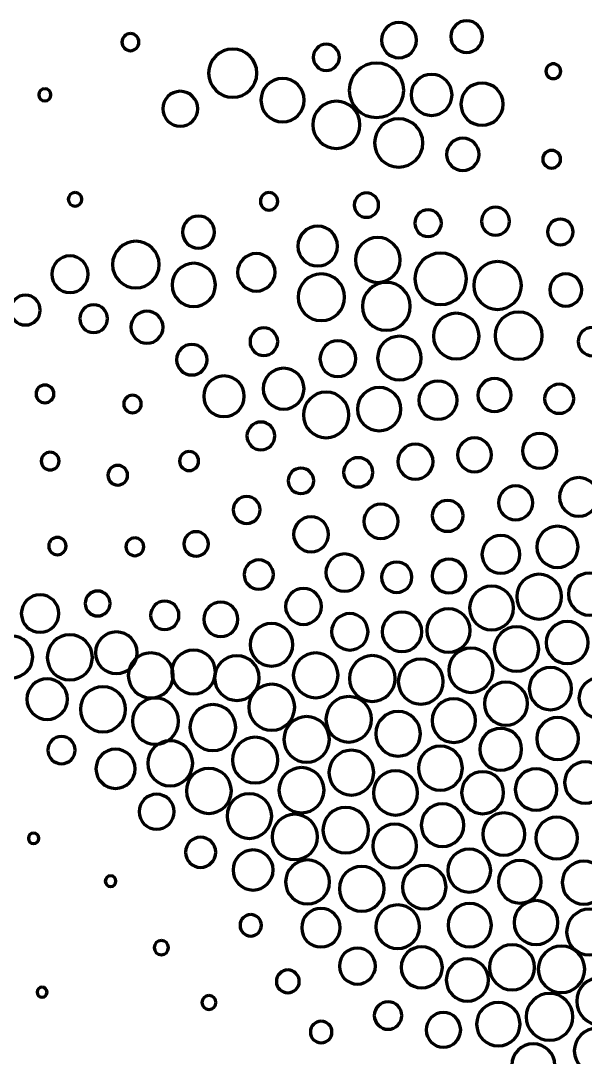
# Model space of a CAD drawing. Header units: inches. Extents: x 41 to 2959, y -2668 to -383.
# Drawn here: x 1374 to 1798, y -2252 to -1475 of the extents above; entities that cross this region are included whole.
import ezdxf

# ---------------------------------------------------------------- set-up
doc = ezdxf.new("R2010")
doc.units = ezdxf.units.IN
doc.header["$MEASUREMENT"] = 0
doc.layers.add('Layer 1', color=7, linetype='Continuous')

# ---------------------------------------------------------------- blocks, each defined once
blk = doc.blocks.new('block 3')
at = {"layer": 'Layer 1', "color": 7, "lineweight": 70}
for points in [[(1657.89, -1476.05), (1665.17, -1476.05), (1671.06, -1481.95), (1671.06, -1489.22), (1671.06, -1496.5), (1665.17, -1502.4), (1657.89, -1502.4), (1650.61, -1502.4), (1644.71, -1496.5), (1644.71, -1489.22), (1644.71, -1481.95), (1650.61, -1476.05), (1657.89, -1476.05)], [(1708.6, -1474.67), (1715.16, -1474.67), (1720.47, -1479.99), (1720.47, -1486.54), (1720.47, -1493.1), (1715.16, -1498.42), (1708.6, -1498.42), (1702.04, -1498.42), (1696.72, -1493.1), (1696.72, -1486.54), (1696.72, -1479.99), (1702.04, -1474.67), (1708.6, -1474.67)], [(1456.54, -1484.32), (1460.07, -1484.32), (1462.94, -1487.18), (1462.94, -1490.72), (1462.94, -1494.25), (1460.07, -1497.12), (1456.54, -1497.12), (1453, -1497.12), (1450.13, -1494.25), (1450.13, -1490.72), (1450.13, -1487.18), (1453, -1484.32), (1456.54, -1484.32)], [(1533.28, -1495.88), (1543.27, -1495.88), (1551.38, -1503.99), (1551.38, -1513.99), (1551.38, -1523.98), (1543.27, -1532.09), (1533.28, -1532.09), (1523.28, -1532.09), (1515.17, -1523.98), (1515.17, -1513.99), (1515.17, -1503.99), (1523.28, -1495.88), (1533.28, -1495.88)], [(1603.41, -1492.3), (1608.83, -1492.3), (1613.23, -1496.69), (1613.23, -1502.12), (1613.23, -1507.54), (1608.83, -1511.94), (1603.41, -1511.94), (1597.98, -1511.94), (1593.58, -1507.54), (1593.58, -1502.12), (1593.58, -1496.69), (1597.98, -1492.3), (1603.41, -1492.3)], [(1641.09, -1506.4), (1652.37, -1506.4), (1661.52, -1515.55), (1661.52, -1526.83), (1661.52, -1538.11), (1652.37, -1547.26), (1641.09, -1547.26), (1629.8, -1547.26), (1620.66, -1538.11), (1620.66, -1526.83), (1620.66, -1515.55), (1629.8, -1506.4), (1641.09, -1506.4)], [(1773.66, -1506.93), (1776.74, -1506.93), (1779.24, -1509.43), (1779.24, -1512.51), (1779.24, -1515.59), (1776.74, -1518.09), (1773.66, -1518.09), (1770.58, -1518.09), (1768.08, -1515.59), (1768.08, -1512.51), (1768.08, -1509.43), (1770.58, -1506.93), (1773.66, -1506.93)], [(1682.35, -1514.89), (1690.83, -1514.89), (1697.71, -1521.77), (1697.71, -1530.26), (1697.71, -1538.74), (1690.83, -1545.62), (1682.35, -1545.62), (1673.86, -1545.62), (1666.98, -1538.74), (1666.98, -1530.26), (1666.98, -1521.77), (1673.86, -1514.89), (1682.35, -1514.89)], [(1570.64, -1517.95), (1579.62, -1517.95), (1586.89, -1525.23), (1586.89, -1534.21), (1586.89, -1543.19), (1579.62, -1550.46), (1570.64, -1550.46), (1561.66, -1550.46), (1554.38, -1543.19), (1554.38, -1534.21), (1554.38, -1525.23), (1561.66, -1517.95), (1570.64, -1517.95)], [(1720.21, -1521.39), (1728.96, -1521.39), (1736.06, -1528.48), (1736.06, -1537.23), (1736.06, -1545.98), (1728.96, -1553.08), (1720.21, -1553.08), (1711.46, -1553.08), (1704.37, -1545.98), (1704.37, -1537.23), (1704.37, -1528.48), (1711.46, -1521.39), (1720.21, -1521.39)], [(1392.39, -1525.74), (1394.91, -1525.74), (1396.95, -1527.78), (1396.95, -1530.29), (1396.95, -1532.8), (1394.91, -1534.85), (1392.39, -1534.85), (1389.88, -1534.85), (1387.84, -1532.8), (1387.84, -1530.29), (1387.84, -1527.78), (1389.88, -1525.74), (1392.39, -1525.74)], [(1493.9, -1527.6), (1501.13, -1527.6), (1507, -1533.47), (1507, -1540.71), (1507, -1547.95), (1501.13, -1553.82), (1493.9, -1553.82), (1486.66, -1553.82), (1480.79, -1547.95), (1480.79, -1540.71), (1480.79, -1533.47), (1486.66, -1527.6), (1493.9, -1527.6)], [(1610.99, -1535.01), (1620.76, -1535.01), (1628.68, -1542.93), (1628.68, -1552.7), (1628.68, -1562.47), (1620.76, -1570.4), (1610.99, -1570.4), (1601.22, -1570.4), (1593.3, -1562.47), (1593.3, -1552.7), (1593.3, -1542.93), (1601.22, -1535.01), (1610.99, -1535.01)], [(1657.72, -1548.22), (1667.71, -1548.22), (1675.82, -1556.33), (1675.82, -1566.33), (1675.82, -1576.32), (1667.71, -1584.43), (1657.72, -1584.43), (1647.72, -1584.43), (1639.61, -1576.32), (1639.61, -1566.33), (1639.61, -1556.33), (1647.72, -1548.22), (1657.72, -1548.22)], [(1705.79, -1562.75), (1712.5, -1562.75), (1717.94, -1568.18), (1717.94, -1574.89), (1717.94, -1581.61), (1712.5, -1587.04), (1705.79, -1587.04), (1699.08, -1587.04), (1693.64, -1581.61), (1693.64, -1574.89), (1693.64, -1568.18), (1699.08, -1562.75), (1705.79, -1562.75)], [(1772.42, -1571.86), (1776.11, -1571.86), (1779.1, -1574.85), (1779.1, -1578.54), (1779.1, -1582.23), (1776.11, -1585.21), (1772.42, -1585.21), (1768.74, -1585.21), (1765.75, -1582.23), (1765.75, -1578.54), (1765.75, -1574.85), (1768.74, -1571.86), (1772.42, -1571.86)], [(1415.05, -1603.48), (1417.86, -1603.48), (1420.15, -1605.76), (1420.15, -1608.58), (1420.15, -1611.4), (1417.86, -1613.68), (1415.05, -1613.68), (1412.23, -1613.68), (1409.95, -1611.4), (1409.95, -1608.58), (1409.95, -1605.76), (1412.23, -1603.48), (1415.05, -1603.48)], [(1560.49, -1603.57), (1564.11, -1603.57), (1567.03, -1606.5), (1567.03, -1610.11), (1567.03, -1613.72), (1564.11, -1616.65), (1560.49, -1616.65), (1556.88, -1616.65), (1553.96, -1613.72), (1553.96, -1610.11), (1553.96, -1606.5), (1556.88, -1603.57), (1560.49, -1603.57)], [(1633.55, -1603.8), (1638.59, -1603.8), (1642.68, -1607.89), (1642.68, -1612.93), (1642.68, -1617.98), (1638.59, -1622.07), (1633.55, -1622.07), (1628.5, -1622.07), (1624.41, -1617.98), (1624.41, -1612.93), (1624.41, -1607.89), (1628.5, -1603.8), (1633.55, -1603.8)], [(1679.73, -1616.47), (1685.23, -1616.47), (1689.69, -1620.93), (1689.69, -1626.43), (1689.69, -1631.93), (1685.23, -1636.39), (1679.73, -1636.39), (1674.23, -1636.39), (1669.77, -1631.93), (1669.77, -1626.43), (1669.77, -1620.93), (1674.23, -1616.47), (1679.73, -1616.47)], [(1730.31, -1614.51), (1736.11, -1614.51), (1740.81, -1619.22), (1740.81, -1625.02), (1740.81, -1630.82), (1736.11, -1635.53), (1730.31, -1635.53), (1724.51, -1635.53), (1719.8, -1630.82), (1719.8, -1625.02), (1719.8, -1619.22), (1724.51, -1614.51), (1730.31, -1614.51)], [(1507.61, -1621.11), (1514.24, -1621.11), (1519.62, -1626.49), (1519.62, -1633.12), (1519.62, -1639.76), (1514.24, -1645.14), (1507.61, -1645.14), (1500.98, -1645.14), (1495.6, -1639.76), (1495.6, -1633.12), (1495.6, -1626.49), (1500.98, -1621.11), (1507.61, -1621.11)], [(1778.95, -1623.42), (1784.26, -1623.42), (1788.57, -1627.73), (1788.57, -1633.04), (1788.57, -1638.35), (1784.26, -1642.66), (1778.95, -1642.66), (1773.64, -1642.66), (1769.33, -1638.35), (1769.33, -1633.04), (1769.33, -1627.73), (1773.64, -1623.42), (1778.95, -1623.42)], [(1596.98, -1628.76), (1605.2, -1628.76), (1611.87, -1635.42), (1611.87, -1643.65), (1611.87, -1651.87), (1605.2, -1658.53), (1596.98, -1658.53), (1588.76, -1658.53), (1582.1, -1651.87), (1582.1, -1643.65), (1582.1, -1635.42), (1588.76, -1628.76), (1596.98, -1628.76)], [(1642.02, -1637.23), (1651.3, -1637.23), (1658.83, -1644.76), (1658.83, -1654.04), (1658.83, -1663.32), (1651.3, -1670.84), (1642.02, -1670.84), (1632.74, -1670.84), (1625.22, -1663.32), (1625.22, -1654.04), (1625.22, -1644.76), (1632.74, -1637.23), (1642.02, -1637.23)], [(1460.6, -1640.04), (1470.26, -1640.04), (1478.09, -1647.86), (1478.09, -1657.53), (1478.09, -1667.18), (1470.26, -1675.01), (1460.6, -1675.01), (1450.94, -1675.01), (1443.11, -1667.18), (1443.11, -1657.53), (1443.11, -1647.86), (1450.94, -1640.04), (1460.6, -1640.04)], [(1411.23, -1651.04), (1418.81, -1651.04), (1424.95, -1657.18), (1424.95, -1664.76), (1424.95, -1672.34), (1418.81, -1678.48), (1411.23, -1678.48), (1403.65, -1678.48), (1397.5, -1672.34), (1397.5, -1664.76), (1397.5, -1657.18), (1403.65, -1651.04), (1411.23, -1651.04)], [(1550.96, -1649.28), (1558.73, -1649.28), (1565.02, -1655.58), (1565.02, -1663.35), (1565.02, -1671.11), (1558.73, -1677.41), (1550.96, -1677.41), (1543.19, -1677.41), (1536.89, -1671.11), (1536.89, -1663.35), (1536.89, -1655.58), (1543.19, -1649.28), (1550.96, -1649.28)], [(1689.25, -1648.84), (1699.92, -1648.84), (1708.58, -1657.49), (1708.58, -1668.17), (1708.58, -1678.85), (1699.92, -1687.5), (1689.25, -1687.5), (1678.57, -1687.5), (1669.91, -1678.85), (1669.91, -1668.17), (1669.91, -1657.49), (1678.57, -1648.84), (1689.25, -1648.84)], [(1731.9, -1655.29), (1741.78, -1655.29), (1749.79, -1663.3), (1749.79, -1673.18), (1749.79, -1683.07), (1741.78, -1691.08), (1731.9, -1691.08), (1722.01, -1691.08), (1714, -1683.07), (1714, -1673.18), (1714, -1663.3), (1722.01, -1655.29), (1731.9, -1655.29)], [(1504.03, -1656.56), (1513.01, -1656.56), (1520.28, -1663.84), (1520.28, -1672.82), (1520.28, -1681.8), (1513.01, -1689.07), (1504.03, -1689.07), (1495.05, -1689.07), (1487.77, -1681.8), (1487.77, -1672.82), (1487.77, -1663.84), (1495.05, -1656.56), (1504.03, -1656.56)], [(1599.71, -1664.53), (1609.36, -1664.53), (1617.19, -1672.36), (1617.19, -1682.02), (1617.19, -1691.67), (1609.36, -1699.5), (1599.71, -1699.5), (1590.05, -1699.5), (1582.22, -1691.67), (1582.22, -1682.02), (1582.22, -1672.36), (1590.05, -1664.53), (1599.71, -1664.53)], [(1648.46, -1670.84), (1658.38, -1670.84), (1666.43, -1678.89), (1666.43, -1688.81), (1666.43, -1698.73), (1658.38, -1706.77), (1648.46, -1706.77), (1638.53, -1706.77), (1630.49, -1698.73), (1630.49, -1688.81), (1630.49, -1678.89), (1638.53, -1670.84), (1648.46, -1670.84)], [(1783.04, -1664.47), (1789.71, -1664.47), (1795.12, -1669.88), (1795.12, -1676.55), (1795.12, -1683.22), (1789.71, -1688.63), (1783.04, -1688.63), (1776.36, -1688.63), (1770.96, -1683.22), (1770.96, -1676.55), (1770.96, -1669.88), (1776.36, -1664.47), (1783.04, -1664.47)], [(1377.74, -1680.43), (1383.93, -1680.43), (1388.94, -1685.44), (1388.94, -1691.62), (1388.94, -1697.8), (1383.93, -1702.81), (1377.74, -1702.81), (1371.56, -1702.81), (1366.56, -1697.8), (1366.56, -1691.62), (1366.56, -1685.44), (1371.56, -1680.43), (1377.74, -1680.43)], [(1428.97, -1687.63), (1434.74, -1687.63), (1439.41, -1692.31), (1439.41, -1698.07), (1439.41, -1703.84), (1434.74, -1708.51), (1428.97, -1708.51), (1423.21, -1708.51), (1418.53, -1703.84), (1418.53, -1698.07), (1418.53, -1692.31), (1423.21, -1687.63), (1428.97, -1687.63)], [(1468.96, -1692.52), (1475.6, -1692.52), (1480.98, -1697.9), (1480.98, -1704.53), (1480.98, -1711.16), (1475.6, -1716.54), (1468.96, -1716.54), (1462.33, -1716.54), (1456.95, -1711.16), (1456.95, -1704.53), (1456.95, -1697.9), (1462.33, -1692.52), (1468.96, -1692.52)], [(1700.86, -1694.06), (1710.3, -1694.06), (1717.94, -1701.7), (1717.94, -1711.14), (1717.94, -1720.57), (1710.3, -1728.21), (1700.86, -1728.21), (1691.43, -1728.21), (1683.79, -1720.57), (1683.79, -1711.14), (1683.79, -1701.7), (1691.43, -1694.06), (1700.86, -1694.06)], [(1747.64, -1693.09), (1757.41, -1693.09), (1765.33, -1701.02), (1765.33, -1710.79), (1765.33, -1720.56), (1757.41, -1728.48), (1747.64, -1728.48), (1737.87, -1728.48), (1729.95, -1720.56), (1729.95, -1710.79), (1729.95, -1701.02), (1737.87, -1693.09), (1747.64, -1693.09)], [(1556.59, -1704.93), (1562.32, -1704.93), (1566.96, -1709.58), (1566.96, -1715.3), (1566.96, -1721.03), (1562.32, -1725.67), (1556.59, -1725.67), (1550.86, -1725.67), (1546.22, -1721.03), (1546.22, -1715.3), (1546.22, -1709.58), (1550.86, -1704.93), (1556.59, -1704.93)], [(1802.87, -1704.7), (1808.71, -1704.7), (1813.44, -1709.43), (1813.44, -1715.27), (1813.44, -1721.12), (1808.71, -1725.85), (1802.87, -1725.85), (1797.03, -1725.85), (1792.29, -1721.12), (1792.29, -1715.27), (1792.29, -1709.43), (1797.03, -1704.7), (1802.87, -1704.7)], [(1502.59, -1717.37), (1508.93, -1717.37), (1514.06, -1722.51), (1514.06, -1728.84), (1514.06, -1735.17), (1508.93, -1740.3), (1502.59, -1740.3), (1496.26, -1740.3), (1491.13, -1735.17), (1491.13, -1728.84), (1491.13, -1722.51), (1496.26, -1717.37), (1502.59, -1717.37)], [(1612.13, -1714.64), (1619.55, -1714.64), (1625.58, -1720.66), (1625.58, -1728.09), (1625.58, -1735.52), (1619.55, -1741.54), (1612.13, -1741.54), (1604.7, -1741.54), (1598.68, -1735.52), (1598.68, -1728.09), (1598.68, -1720.66), (1604.7, -1714.64), (1612.13, -1714.64)], [(1658.28, -1711.24), (1667.34, -1711.24), (1674.68, -1718.58), (1674.68, -1727.63), (1674.68, -1736.68), (1667.34, -1744.02), (1658.28, -1744.02), (1649.23, -1744.02), (1641.89, -1736.68), (1641.89, -1727.63), (1641.89, -1718.58), (1649.23, -1711.24), (1658.28, -1711.24)], [(1571.42, -1735.27), (1579.87, -1735.27), (1586.71, -1742.12), (1586.71, -1750.57), (1586.71, -1759.02), (1579.87, -1765.87), (1571.42, -1765.87), (1562.97, -1765.87), (1556.12, -1759.02), (1556.12, -1750.57), (1556.12, -1742.12), (1562.97, -1735.27), (1571.42, -1735.27)], [(1392.45, -1747.84), (1396.14, -1747.84), (1399.12, -1750.83), (1399.12, -1754.52), (1399.12, -1758.2), (1396.14, -1761.19), (1392.45, -1761.19), (1388.76, -1761.19), (1385.77, -1758.2), (1385.77, -1754.52), (1385.77, -1750.83), (1388.76, -1747.84), (1392.45, -1747.84)], [(1526.7, -1741.06), (1535.11, -1741.06), (1541.92, -1747.88), (1541.92, -1756.29), (1541.92, -1764.7), (1535.11, -1771.52), (1526.7, -1771.52), (1518.28, -1771.52), (1511.47, -1764.7), (1511.47, -1756.29), (1511.47, -1747.88), (1518.28, -1741.06), (1526.7, -1741.06)], [(1687.16, -1744.83), (1695.08, -1744.83), (1701.5, -1751.25), (1701.5, -1759.17), (1701.5, -1767.09), (1695.08, -1773.51), (1687.16, -1773.51), (1679.24, -1773.51), (1672.82, -1767.09), (1672.82, -1759.17), (1672.82, -1751.25), (1679.24, -1744.83), (1687.16, -1744.83)], [(1729.56, -1742.93), (1736.42, -1742.93), (1741.99, -1748.49), (1741.99, -1755.35), (1741.99, -1762.21), (1736.42, -1767.77), (1729.56, -1767.77), (1722.7, -1767.77), (1717.14, -1762.21), (1717.14, -1755.35), (1717.14, -1748.49), (1722.7, -1742.93), (1729.56, -1742.93)], [(1778.04, -1747.21), (1784.07, -1747.21), (1788.96, -1752.1), (1788.96, -1758.13), (1788.96, -1764.16), (1784.07, -1769.05), (1778.04, -1769.05), (1772.01, -1769.05), (1767.12, -1764.16), (1767.12, -1758.13), (1767.12, -1752.1), (1772.01, -1747.21), (1778.04, -1747.21)], [(1458.1, -1755.49), (1461.71, -1755.49), (1464.64, -1758.42), (1464.64, -1762.03), (1464.64, -1765.64), (1461.71, -1768.57), (1458.1, -1768.57), (1454.49, -1768.57), (1451.57, -1765.64), (1451.57, -1762.03), (1451.57, -1758.42), (1454.49, -1755.49), (1458.1, -1755.49)], [(1603.31, -1753.2), (1612.74, -1753.2), (1620.39, -1760.84), (1620.39, -1770.28), (1620.39, -1779.71), (1612.74, -1787.35), (1603.31, -1787.35), (1593.88, -1787.35), (1586.23, -1779.71), (1586.23, -1770.28), (1586.23, -1760.84), (1593.88, -1753.2), (1603.31, -1753.2)], [(1643.05, -1749.6), (1652.03, -1749.6), (1659.31, -1756.88), (1659.31, -1765.86), (1659.31, -1774.84), (1652.03, -1782.11), (1643.05, -1782.11), (1634.08, -1782.11), (1626.8, -1774.84), (1626.8, -1765.86), (1626.8, -1756.88), (1634.08, -1749.6), (1643.05, -1749.6)], [(1554.37, -1775.57), (1560.14, -1775.57), (1564.81, -1780.24), (1564.81, -1786.01), (1564.81, -1791.77), (1560.14, -1796.44), (1554.37, -1796.44), (1548.61, -1796.44), (1543.93, -1791.77), (1543.93, -1786.01), (1543.93, -1780.24), (1548.61, -1775.57), (1554.37, -1775.57)], [(1714.55, -1787.43), (1721.56, -1787.43), (1727.24, -1793.12), (1727.24, -1800.13), (1727.24, -1807.14), (1721.56, -1812.83), (1714.55, -1812.83), (1707.53, -1812.83), (1701.85, -1807.14), (1701.85, -1800.13), (1701.85, -1793.12), (1707.53, -1787.43), (1714.55, -1787.43)], [(1763.43, -1784.21), (1770.59, -1784.21), (1776.4, -1790.01), (1776.4, -1797.18), (1776.4, -1804.34), (1770.59, -1810.15), (1763.43, -1810.15), (1756.27, -1810.15), (1750.46, -1804.34), (1750.46, -1797.18), (1750.46, -1790.01), (1756.27, -1784.21), (1763.43, -1784.21)], [(1670.28, -1792.19), (1677.56, -1792.19), (1683.46, -1798.09), (1683.46, -1805.36), (1683.46, -1812.64), (1677.56, -1818.54), (1670.28, -1818.54), (1663.01, -1818.54), (1657.11, -1812.64), (1657.11, -1805.36), (1657.11, -1798.09), (1663.01, -1792.19), (1670.28, -1792.19)], [(1396.37, -1798.17), (1400.05, -1798.17), (1403.04, -1801.16), (1403.04, -1804.85), (1403.04, -1808.53), (1400.05, -1811.52), (1396.37, -1811.52), (1392.68, -1811.52), (1389.69, -1808.53), (1389.69, -1804.85), (1389.69, -1801.16), (1392.68, -1798.17), (1396.37, -1798.17)], [(1500.54, -1797.7), (1504.49, -1797.7), (1507.69, -1800.91), (1507.69, -1804.85), (1507.69, -1808.8), (1504.49, -1812.01), (1500.54, -1812.01), (1496.59, -1812.01), (1493.38, -1808.8), (1493.38, -1804.85), (1493.38, -1800.91), (1496.59, -1797.7), (1500.54, -1797.7)], [(1627.41, -1802.32), (1633.48, -1802.32), (1638.4, -1807.24), (1638.4, -1813.31), (1638.4, -1819.38), (1633.48, -1824.29), (1627.41, -1824.29), (1621.34, -1824.29), (1616.42, -1819.38), (1616.42, -1813.31), (1616.42, -1807.24), (1621.34, -1802.32), (1627.41, -1802.32)], [(1447.06, -1808.13), (1451.12, -1808.13), (1454.42, -1811.42), (1454.42, -1815.48), (1454.42, -1819.55), (1451.12, -1822.84), (1447.06, -1822.84), (1442.99, -1822.84), (1439.7, -1819.55), (1439.7, -1815.48), (1439.7, -1811.42), (1442.99, -1808.13), (1447.06, -1808.13)], [(1584.45, -1810.12), (1589.72, -1810.12), (1594, -1814.39), (1594, -1819.66), (1594, -1824.94), (1589.72, -1829.21), (1584.45, -1829.21), (1579.17, -1829.21), (1574.9, -1824.94), (1574.9, -1819.66), (1574.9, -1814.39), (1579.17, -1810.12), (1584.45, -1810.12)], [(1792.77, -1817.26), (1800.77, -1817.26), (1807.25, -1823.73), (1807.25, -1831.73), (1807.25, -1839.73), (1800.77, -1846.21), (1792.77, -1846.21), (1784.78, -1846.21), (1778.3, -1839.73), (1778.3, -1831.73), (1778.3, -1823.73), (1784.78, -1817.26), (1792.77, -1817.26)], [(1745.43, -1823.39), (1752.48, -1823.39), (1758.2, -1829.11), (1758.2, -1836.16), (1758.2, -1843.21), (1752.48, -1848.93), (1745.43, -1848.93), (1738.38, -1848.93), (1732.67, -1843.21), (1732.67, -1836.16), (1732.67, -1829.11), (1738.38, -1823.39), (1745.43, -1823.39)], [(1543.71, -1831.36), (1549.29, -1831.36), (1553.81, -1835.88), (1553.81, -1841.46), (1553.81, -1847.03), (1549.29, -1851.56), (1543.71, -1851.56), (1538.14, -1851.56), (1533.62, -1847.03), (1533.62, -1841.46), (1533.62, -1835.88), (1538.14, -1831.36), (1543.71, -1831.36)], [(1644.37, -1837.23), (1651.46, -1837.23), (1657.21, -1842.98), (1657.21, -1850.06), (1657.21, -1857.15), (1651.46, -1862.9), (1644.37, -1862.9), (1637.29, -1862.9), (1631.54, -1857.15), (1631.54, -1850.06), (1631.54, -1842.98), (1637.29, -1837.23), (1644.37, -1837.23)], [(1694.41, -1834.33), (1700.82, -1834.33), (1706.02, -1839.52), (1706.02, -1845.93), (1706.02, -1852.34), (1700.82, -1857.53), (1694.41, -1857.53), (1688.01, -1857.53), (1682.81, -1852.34), (1682.81, -1845.93), (1682.81, -1839.52), (1688.01, -1834.33), (1694.41, -1834.33)], [(1592.04, -1846.69), (1599.27, -1846.69), (1605.14, -1852.55), (1605.14, -1859.79), (1605.14, -1867.03), (1599.27, -1872.9), (1592.04, -1872.9), (1584.8, -1872.9), (1578.93, -1867.03), (1578.93, -1859.79), (1578.93, -1852.55), (1584.8, -1846.69), (1592.04, -1846.69)], [(1776.78, -1853.76), (1785.3, -1853.76), (1792.22, -1860.66), (1792.22, -1869.19), (1792.22, -1877.71), (1785.3, -1884.62), (1776.78, -1884.62), (1768.26, -1884.62), (1761.35, -1877.71), (1761.35, -1869.19), (1761.35, -1860.66), (1768.26, -1853.76), (1776.78, -1853.76)], [(1401.8, -1862.04), (1405.41, -1862.04), (1408.34, -1864.97), (1408.34, -1868.58), (1408.34, -1872.19), (1405.41, -1875.12), (1401.8, -1875.12), (1398.19, -1875.12), (1395.26, -1872.19), (1395.26, -1868.58), (1395.26, -1864.97), (1398.19, -1862.04), (1401.8, -1862.04)], [(1459.83, -1862.43), (1463.51, -1862.43), (1466.5, -1865.42), (1466.5, -1869.11), (1466.5, -1872.79), (1463.51, -1875.78), (1459.83, -1875.78), (1456.14, -1875.78), (1453.15, -1872.79), (1453.15, -1869.11), (1453.15, -1865.42), (1456.14, -1862.43), (1459.83, -1862.43)], [(1505.81, -1857.8), (1510.89, -1857.8), (1515.02, -1861.92), (1515.02, -1867), (1515.02, -1872.09), (1510.89, -1876.21), (1505.81, -1876.21), (1500.73, -1876.21), (1496.6, -1872.09), (1496.6, -1867), (1496.6, -1861.92), (1500.73, -1857.8), (1505.81, -1857.8)], [(1734.36, -1860.61), (1742.21, -1860.61), (1748.57, -1866.97), (1748.57, -1874.81), (1748.57, -1882.65), (1742.21, -1889.01), (1734.36, -1889.01), (1726.52, -1889.01), (1720.16, -1882.65), (1720.16, -1874.81), (1720.16, -1866.97), (1726.52, -1860.61), (1734.36, -1860.61)], [(1552.82, -1878.94), (1558.89, -1878.94), (1563.8, -1883.86), (1563.8, -1889.93), (1563.8, -1896), (1558.89, -1900.91), (1552.82, -1900.91), (1546.75, -1900.91), (1541.83, -1896), (1541.83, -1889.93), (1541.83, -1883.86), (1546.75, -1878.94), (1552.82, -1878.94)], [(1617.04, -1874.52), (1624.73, -1874.52), (1630.97, -1880.76), (1630.97, -1888.45), (1630.97, -1896.15), (1624.73, -1902.38), (1617.04, -1902.38), (1609.35, -1902.38), (1603.11, -1896.15), (1603.11, -1888.45), (1603.11, -1880.76), (1609.35, -1874.52), (1617.04, -1874.52)], [(1656.24, -1880.58), (1662.53, -1880.58), (1667.63, -1885.68), (1667.63, -1891.98), (1667.63, -1898.27), (1662.53, -1903.37), (1656.24, -1903.37), (1649.94, -1903.37), (1644.84, -1898.27), (1644.84, -1891.98), (1644.84, -1885.68), (1649.94, -1880.58), (1656.24, -1880.58)], [(1695.42, -1878.34), (1702.43, -1878.34), (1708.12, -1884.02), (1708.12, -1891.03), (1708.12, -1898.05), (1702.43, -1903.73), (1695.42, -1903.73), (1688.41, -1903.73), (1682.72, -1898.05), (1682.72, -1891.03), (1682.72, -1884.02), (1688.41, -1878.34), (1695.42, -1878.34)], [(1763.02, -1889.71), (1772.3, -1889.71), (1779.82, -1897.23), (1779.82, -1906.51), (1779.82, -1915.79), (1772.3, -1923.32), (1763.02, -1923.32), (1753.74, -1923.32), (1746.22, -1915.79), (1746.22, -1906.51), (1746.22, -1897.23), (1753.74, -1889.71), (1763.02, -1889.71)], [(1800.84, -1888.83), (1809.56, -1888.83), (1816.62, -1895.89), (1816.62, -1904.61), (1816.62, -1913.32), (1809.56, -1920.38), (1800.84, -1920.38), (1792.13, -1920.38), (1785.07, -1913.32), (1785.07, -1904.61), (1785.07, -1895.89), (1792.13, -1888.83), (1800.84, -1888.83)], [(1431.9, -1902.31), (1437.06, -1902.31), (1441.24, -1906.49), (1441.24, -1911.65), (1441.24, -1916.81), (1437.06, -1920.99), (1431.9, -1920.99), (1426.74, -1920.99), (1422.55, -1916.81), (1422.55, -1911.65), (1422.55, -1906.49), (1426.74, -1902.31), (1431.9, -1902.31)], [(1586.37, -1900.42), (1593.79, -1900.42), (1599.82, -1906.44), (1599.82, -1913.86), (1599.82, -1921.29), (1593.79, -1927.31), (1586.37, -1927.31), (1578.94, -1927.31), (1572.92, -1921.29), (1572.92, -1913.86), (1572.92, -1906.44), (1578.94, -1900.42), (1586.37, -1900.42)], [(1727.39, -1898.56), (1736.49, -1898.56), (1743.86, -1905.93), (1743.86, -1915.02), (1743.86, -1924.11), (1736.49, -1931.48), (1727.39, -1931.48), (1718.3, -1931.48), (1710.93, -1924.11), (1710.93, -1915.02), (1710.93, -1905.93), (1718.3, -1898.56), (1727.39, -1898.56)], [(1388.8, -1905.12), (1396.57, -1905.12), (1402.86, -1911.42), (1402.86, -1919.18), (1402.86, -1926.95), (1396.57, -1933.25), (1388.8, -1933.25), (1381.03, -1933.25), (1374.73, -1926.95), (1374.73, -1919.18), (1374.73, -1911.42), (1381.03, -1905.12), (1388.8, -1905.12)], [(1482.3, -1909.85), (1488.17, -1909.85), (1492.94, -1914.61), (1492.94, -1920.49), (1492.94, -1926.37), (1488.17, -1931.14), (1482.3, -1931.14), (1476.42, -1931.14), (1471.65, -1926.37), (1471.65, -1920.49), (1471.65, -1914.61), (1476.42, -1909.85), (1482.3, -1909.85)], [(1524.35, -1910.67), (1531.43, -1910.67), (1537.18, -1916.42), (1537.18, -1923.51), (1537.18, -1930.6), (1531.43, -1936.34), (1524.35, -1936.34), (1517.26, -1936.34), (1511.51, -1930.6), (1511.51, -1923.51), (1511.51, -1916.42), (1517.26, -1910.67), (1524.35, -1910.67)], [(1621.05, -1919.23), (1628.59, -1919.23), (1634.7, -1925.35), (1634.7, -1932.89), (1634.7, -1940.43), (1628.59, -1946.54), (1621.05, -1946.54), (1613.51, -1946.54), (1607.39, -1940.43), (1607.39, -1932.89), (1607.39, -1925.35), (1613.51, -1919.23), (1621.05, -1919.23)], [(1660.19, -1918.05), (1668.37, -1918.05), (1675.01, -1924.68), (1675.01, -1932.87), (1675.01, -1941.05), (1668.37, -1947.68), (1660.19, -1947.68), (1652.01, -1947.68), (1645.38, -1941.05), (1645.38, -1932.87), (1645.38, -1924.68), (1652.01, -1918.05), (1660.19, -1918.05)], [(1695.06, -1915.63), (1704.04, -1915.63), (1711.32, -1922.91), (1711.32, -1931.89), (1711.32, -1940.87), (1704.04, -1948.14), (1695.06, -1948.14), (1686.08, -1948.14), (1678.81, -1940.87), (1678.81, -1931.89), (1678.81, -1922.91), (1686.08, -1915.63), (1695.06, -1915.63)], [(1562.32, -1926.56), (1571.15, -1926.56), (1578.3, -1933.71), (1578.3, -1942.54), (1578.3, -1951.36), (1571.15, -1958.52), (1562.32, -1958.52), (1553.49, -1958.52), (1546.34, -1951.36), (1546.34, -1942.54), (1546.34, -1933.71), (1553.49, -1926.56), (1562.32, -1926.56)], [(1784.09, -1925.19), (1792.8, -1925.19), (1799.87, -1932.25), (1799.87, -1940.96), (1799.87, -1949.68), (1792.8, -1956.74), (1784.09, -1956.74), (1775.38, -1956.74), (1768.32, -1949.68), (1768.32, -1940.96), (1768.32, -1932.25), (1775.38, -1925.19), (1784.09, -1925.19)], [(1411.12, -1935.11), (1420.48, -1935.11), (1428.06, -1942.7), (1428.06, -1952.05), (1428.06, -1961.41), (1420.48, -1968.99), (1411.12, -1968.99), (1401.77, -1968.99), (1394.18, -1961.41), (1394.18, -1952.05), (1394.18, -1942.7), (1401.77, -1935.11), (1411.12, -1935.11)], [(1445.98, -1932.95), (1454.62, -1932.95), (1461.62, -1939.95), (1461.62, -1948.59), (1461.62, -1957.22), (1454.62, -1964.22), (1445.98, -1964.22), (1437.35, -1964.22), (1430.35, -1957.22), (1430.35, -1948.59), (1430.35, -1939.95), (1437.35, -1932.95), (1445.98, -1932.95)], [(1746.08, -1929.17), (1755.29, -1929.17), (1762.75, -1936.63), (1762.75, -1945.84), (1762.75, -1955.04), (1755.29, -1962.5), (1746.08, -1962.5), (1736.88, -1962.5), (1729.42, -1955.04), (1729.42, -1945.84), (1729.42, -1936.63), (1736.88, -1929.17), (1746.08, -1929.17)], [(1367.55, -1936.03), (1376.22, -1936.03), (1383.25, -1943.06), (1383.25, -1951.74), (1383.25, -1960.41), (1376.22, -1967.44), (1367.55, -1967.44), (1358.87, -1967.44), (1351.84, -1960.41), (1351.84, -1951.74), (1351.84, -1943.06), (1358.87, -1936.03), (1367.55, -1936.03)], [(1471.8, -1948.68), (1481.12, -1948.68), (1488.68, -1956.24), (1488.68, -1965.56), (1488.68, -1974.87), (1481.12, -1982.42), (1471.8, -1982.42), (1462.49, -1982.42), (1454.93, -1974.87), (1454.93, -1965.56), (1454.93, -1956.24), (1462.49, -1948.68), (1471.8, -1948.68)], [(1503.89, -1946.64), (1512.95, -1946.64), (1520.28, -1953.97), (1520.28, -1963.03), (1520.28, -1972.08), (1512.95, -1979.42), (1503.89, -1979.42), (1494.84, -1979.42), (1487.5, -1972.08), (1487.5, -1963.03), (1487.5, -1953.97), (1494.84, -1946.64), (1503.89, -1946.64)], [(1595.46, -1948.7), (1604.74, -1948.7), (1612.27, -1956.23), (1612.27, -1965.5), (1612.27, -1974.78), (1604.74, -1982.3), (1595.46, -1982.3), (1586.18, -1982.3), (1578.66, -1974.78), (1578.66, -1965.5), (1578.66, -1956.23), (1586.18, -1948.7), (1595.46, -1948.7)], [(1637.93, -1950.73), (1647.4, -1950.73), (1655.08, -1958.4), (1655.08, -1967.87), (1655.08, -1977.34), (1647.4, -1985.02), (1637.93, -1985.02), (1628.47, -1985.02), (1620.79, -1977.34), (1620.79, -1967.87), (1620.79, -1958.4), (1628.47, -1950.73), (1637.93, -1950.73)], [(1711.91, -1945.08), (1721.08, -1945.08), (1728.51, -1952.52), (1728.51, -1961.68), (1728.51, -1970.85), (1721.08, -1978.28), (1711.91, -1978.28), (1702.74, -1978.28), (1695.31, -1970.85), (1695.31, -1961.68), (1695.31, -1952.52), (1702.74, -1945.08), (1711.91, -1945.08)], [(1536.36, -1950.86), (1545.6, -1950.86), (1553.09, -1958.35), (1553.09, -1967.59), (1553.09, -1976.83), (1545.6, -1984.33), (1536.36, -1984.33), (1527.12, -1984.33), (1519.63, -1976.83), (1519.63, -1967.59), (1519.63, -1958.35), (1527.12, -1950.86), (1536.36, -1950.86)], [(1674.3, -1953.35), (1683.62, -1953.35), (1691.17, -1960.9), (1691.17, -1970.22), (1691.17, -1979.54), (1683.62, -1987.09), (1674.3, -1987.09), (1664.98, -1987.09), (1657.43, -1979.54), (1657.43, -1970.22), (1657.43, -1960.9), (1664.98, -1953.35), (1674.3, -1953.35)], [(1771.5, -1959.62), (1780.25, -1959.62), (1787.34, -1966.72), (1787.34, -1975.47), (1787.34, -1984.22), (1780.25, -1991.31), (1771.5, -1991.31), (1762.74, -1991.31), (1755.65, -1984.22), (1755.65, -1975.47), (1755.65, -1966.72), (1762.74, -1959.62), (1771.5, -1959.62)], [(1394.12, -1968.13), (1402.53, -1968.13), (1409.35, -1974.94), (1409.35, -1983.36), (1409.35, -1991.77), (1402.53, -1998.58), (1394.12, -1998.58), (1385.71, -1998.58), (1378.89, -1991.77), (1378.89, -1983.36), (1378.89, -1974.94), (1385.71, -1968.13), (1394.12, -1968.13)], [(1435.94, -1974.01), (1445.29, -1974.01), (1452.88, -1981.6), (1452.88, -1990.95), (1452.88, -2000.31), (1445.29, -2007.89), (1435.94, -2007.89), (1426.58, -2007.89), (1419, -2000.31), (1419, -1990.95), (1419, -1981.6), (1426.58, -1974.01), (1435.94, -1974.01)], [(1562.56, -1972.21), (1572.07, -1972.21), (1579.78, -1979.91), (1579.78, -1989.42), (1579.78, -1998.93), (1572.07, -2006.63), (1562.56, -2006.63), (1553.06, -2006.63), (1545.35, -1998.93), (1545.35, -1989.42), (1545.35, -1979.91), (1553.06, -1972.21), (1562.56, -1972.21)], [(1738.16, -1970.62), (1747.06, -1970.62), (1754.28, -1977.84), (1754.28, -1986.74), (1754.28, -1995.64), (1747.06, -2002.86), (1738.16, -2002.86), (1729.26, -2002.86), (1722.05, -1995.64), (1722.05, -1986.74), (1722.05, -1977.84), (1729.26, -1970.62), (1738.16, -1970.62)], [(1807.95, -1967.57), (1816.24, -1967.57), (1822.97, -1974.3), (1822.97, -1982.59), (1822.97, -1990.89), (1816.24, -1997.61), (1807.95, -1997.61), (1799.65, -1997.61), (1792.92, -1990.89), (1792.92, -1982.59), (1792.92, -1974.3), (1799.65, -1967.57), (1807.95, -1967.57)], [(1620.24, -1981.41), (1629.68, -1981.41), (1637.32, -1989.05), (1637.32, -1998.48), (1637.32, -2007.91), (1629.68, -2015.56), (1620.24, -2015.56), (1610.81, -2015.56), (1603.17, -2007.91), (1603.17, -1998.48), (1603.17, -1989.05), (1610.81, -1981.41), (1620.24, -1981.41)], [(1475.38, -1982.64), (1484.92, -1982.64), (1492.66, -1990.37), (1492.66, -1999.92), (1492.66, -2009.46), (1484.92, -2017.2), (1475.38, -2017.2), (1465.84, -2017.2), (1458.1, -2009.46), (1458.1, -1999.92), (1458.1, -1990.37), (1465.84, -1982.64), (1475.38, -1982.64)], [(1518.34, -1987.5), (1527.85, -1987.5), (1535.55, -1995.21), (1535.55, -2004.72), (1535.55, -2014.22), (1527.85, -2021.93), (1518.34, -2021.93), (1508.83, -2021.93), (1501.12, -2014.22), (1501.12, -2004.72), (1501.12, -1995.21), (1508.83, -1987.5), (1518.34, -1987.5)], [(1699.04, -1983.17), (1708.05, -1983.17), (1715.36, -1990.48), (1715.36, -1999.5), (1715.36, -2008.51), (1708.05, -2015.82), (1699.04, -2015.82), (1690.02, -2015.82), (1682.71, -2008.51), (1682.71, -1999.5), (1682.71, -1990.48), (1690.02, -1983.17), (1699.04, -1983.17)], [(1588.69, -1996.49), (1598.12, -1996.49), (1605.77, -2004.13), (1605.77, -2013.56), (1605.77, -2022.99), (1598.12, -2030.64), (1588.69, -2030.64), (1579.26, -2030.64), (1571.61, -2022.99), (1571.61, -2013.56), (1571.61, -2004.13), (1579.26, -1996.49), (1588.69, -1996.49)], [(1657.29, -1992.6), (1666.53, -1992.6), (1674.02, -2000.09), (1674.02, -2009.34), (1674.02, -2018.58), (1666.53, -2026.07), (1657.29, -2026.07), (1648.05, -2026.07), (1640.55, -2018.58), (1640.55, -2009.34), (1640.55, -2000.09), (1648.05, -1992.6), (1657.29, -1992.6)], [(1776.9, -1997.17), (1785.58, -1997.17), (1792.61, -2004.2), (1792.61, -2012.88), (1792.61, -2021.55), (1785.58, -2028.59), (1776.9, -2028.59), (1768.23, -2028.59), (1761.19, -2021.55), (1761.19, -2012.88), (1761.19, -2004.2), (1768.23, -1997.17), (1776.9, -1997.17)], [(1404.86, -2011.29), (1410.51, -2011.29), (1415.09, -2015.87), (1415.09, -2021.53), (1415.09, -2027.18), (1410.51, -2031.76), (1404.86, -2031.76), (1399.21, -2031.76), (1394.63, -2027.18), (1394.63, -2021.53), (1394.63, -2015.87), (1399.21, -2011.29), (1404.86, -2011.29)], [(1550.08, -2011.97), (1559.51, -2011.97), (1567.16, -2019.62), (1567.16, -2029.05), (1567.16, -2038.48), (1559.51, -2046.12), (1550.08, -2046.12), (1540.65, -2046.12), (1533, -2038.48), (1533, -2029.05), (1533, -2019.62), (1540.65, -2011.97), (1550.08, -2011.97)], [(1734.21, -2005.28), (1742.89, -2005.28), (1749.92, -2012.31), (1749.92, -2020.99), (1749.92, -2029.66), (1742.89, -2036.69), (1734.21, -2036.69), (1725.54, -2036.69), (1718.5, -2029.66), (1718.5, -2020.99), (1718.5, -2012.31), (1725.54, -2005.28), (1734.21, -2005.28)], [(1486.35, -2014.6), (1495.67, -2014.6), (1503.23, -2022.15), (1503.23, -2031.46), (1503.23, -2040.78), (1495.67, -2048.34), (1486.35, -2048.34), (1477.04, -2048.34), (1469.49, -2040.78), (1469.49, -2031.46), (1469.49, -2022.15), (1477.04, -2014.6), (1486.35, -2014.6)], [(1688.99, -2018.59), (1698.12, -2018.59), (1705.52, -2025.99), (1705.52, -2035.12), (1705.52, -2044.25), (1698.12, -2051.65), (1688.99, -2051.65), (1679.86, -2051.65), (1672.46, -2044.25), (1672.46, -2035.12), (1672.46, -2025.99), (1679.86, -2018.59), (1688.99, -2018.59)], [(1445.36, -2020.92), (1453.47, -2020.92), (1460.04, -2027.49), (1460.04, -2035.6), (1460.04, -2043.71), (1453.47, -2050.28), (1445.36, -2050.28), (1437.25, -2050.28), (1430.68, -2043.71), (1430.68, -2035.6), (1430.68, -2027.49), (1437.25, -2020.92), (1445.36, -2020.92)], [(1622.21, -2021.67), (1631.49, -2021.67), (1639.02, -2029.2), (1639.02, -2038.48), (1639.02, -2047.76), (1631.49, -2055.28), (1622.21, -2055.28), (1612.94, -2055.28), (1605.41, -2047.76), (1605.41, -2038.48), (1605.41, -2029.2), (1612.94, -2021.67), (1622.21, -2021.67)], [(1515.36, -2035.28), (1524.68, -2035.28), (1532.23, -2042.83), (1532.23, -2052.15), (1532.23, -2061.47), (1524.68, -2069.02), (1515.36, -2069.02), (1506.04, -2069.02), (1498.49, -2061.47), (1498.49, -2052.15), (1498.49, -2042.83), (1506.04, -2035.28), (1515.36, -2035.28)], [(1584.83, -2034.69), (1594.19, -2034.69), (1601.77, -2042.27), (1601.77, -2051.63), (1601.77, -2060.98), (1594.19, -2068.57), (1584.83, -2068.57), (1575.48, -2068.57), (1567.89, -2060.98), (1567.89, -2051.63), (1567.89, -2042.27), (1575.48, -2034.69), (1584.83, -2034.69)], [(1760.76, -2035.54), (1769.35, -2035.54), (1776.32, -2042.51), (1776.32, -2051.11), (1776.32, -2059.71), (1769.35, -2066.68), (1760.76, -2066.68), (1752.15, -2066.68), (1745.18, -2059.71), (1745.18, -2051.11), (1745.18, -2042.51), (1752.15, -2035.54), (1760.76, -2035.54)], [(1797.72, -2030.29), (1806.32, -2030.29), (1813.29, -2037.26), (1813.29, -2045.87), (1813.29, -2054.46), (1806.32, -2061.43), (1797.72, -2061.43), (1789.12, -2061.43), (1782.14, -2054.46), (1782.14, -2045.87), (1782.14, -2037.26), (1789.12, -2030.29), (1797.72, -2030.29)], [(1655.29, -2037.09), (1664.46, -2037.09), (1671.89, -2044.52), (1671.89, -2053.68), (1671.89, -2062.85), (1664.46, -2070.28), (1655.29, -2070.28), (1646.13, -2070.28), (1638.7, -2062.85), (1638.7, -2053.68), (1638.7, -2044.52), (1646.13, -2037.09), (1655.29, -2037.09)], [(1720.66, -2037.75), (1729.37, -2037.75), (1736.43, -2044.81), (1736.43, -2053.53), (1736.43, -2062.24), (1729.37, -2069.3), (1720.66, -2069.3), (1711.95, -2069.3), (1704.88, -2062.24), (1704.88, -2053.53), (1704.88, -2044.81), (1711.95, -2037.75), (1720.66, -2037.75)], [(1476.21, -2054.72), (1483.45, -2054.72), (1489.32, -2060.59), (1489.32, -2067.83), (1489.32, -2075.07), (1483.45, -2080.94), (1476.21, -2080.94), (1468.97, -2080.94), (1463.1, -2075.07), (1463.1, -2067.83), (1463.1, -2060.59), (1468.97, -2054.72), (1476.21, -2054.72)], [(1545.72, -2054.31), (1554.97, -2054.31), (1562.46, -2061.8), (1562.46, -2071.04), (1562.46, -2080.29), (1554.97, -2087.78), (1545.72, -2087.78), (1536.48, -2087.78), (1528.99, -2080.29), (1528.99, -2071.04), (1528.99, -2061.8), (1536.48, -2054.31), (1545.72, -2054.31)], [(1617.97, -2064.52), (1627.4, -2064.52), (1635.05, -2072.16), (1635.05, -2081.59), (1635.05, -2091.03), (1627.4, -2098.67), (1617.97, -2098.67), (1608.54, -2098.67), (1600.9, -2091.03), (1600.9, -2081.59), (1600.9, -2072.16), (1608.54, -2064.52), (1617.97, -2064.52)], [(1690.62, -2061.89), (1699.45, -2061.89), (1706.6, -2069.05), (1706.6, -2077.87), (1706.6, -2086.7), (1699.45, -2093.85), (1690.62, -2093.85), (1681.79, -2093.85), (1674.64, -2086.7), (1674.64, -2077.87), (1674.64, -2069.05), (1681.79, -2061.89), (1690.62, -2061.89)], [(1579.82, -2069.7), (1589.21, -2069.7), (1596.83, -2077.32), (1596.83, -2086.71), (1596.83, -2096.1), (1589.21, -2103.72), (1579.82, -2103.72), (1570.43, -2103.72), (1562.81, -2096.1), (1562.81, -2086.71), (1562.81, -2077.32), (1570.43, -2069.7), (1579.82, -2069.7)], [(1736.55, -2068.73), (1745.3, -2068.73), (1752.39, -2075.82), (1752.39, -2084.57), (1752.39, -2093.32), (1745.3, -2100.41), (1736.55, -2100.41), (1727.8, -2100.41), (1720.7, -2093.32), (1720.7, -2084.57), (1720.7, -2075.82), (1727.8, -2068.73), (1736.55, -2068.73)], [(1776.19, -2071.9), (1784.83, -2071.9), (1791.83, -2078.9), (1791.83, -2087.54), (1791.83, -2096.18), (1784.83, -2103.18), (1776.19, -2103.18), (1767.55, -2103.18), (1760.55, -2096.18), (1760.55, -2087.54), (1760.55, -2078.9), (1767.55, -2071.9), (1776.19, -2071.9)], [(1654.7, -2077.1), (1663.75, -2077.1), (1671.09, -2084.44), (1671.09, -2093.49), (1671.09, -2102.55), (1663.75, -2109.88), (1654.7, -2109.88), (1645.64, -2109.88), (1638.31, -2102.55), (1638.31, -2093.49), (1638.31, -2084.44), (1645.64, -2077.1), (1654.7, -2077.1)], [(1383.94, -2083.8), (1386.12, -2083.8), (1387.88, -2085.56), (1387.88, -2087.73), (1387.88, -2089.91), (1386.12, -2091.67), (1383.94, -2091.67), (1381.77, -2091.67), (1380.01, -2089.91), (1380.01, -2087.73), (1380.01, -2085.56), (1381.77, -2083.8), (1383.94, -2083.8)], [(1509.15, -2086.87), (1515.41, -2086.87), (1520.48, -2091.94), (1520.48, -2098.19), (1520.48, -2104.45), (1515.41, -2109.52), (1509.15, -2109.52), (1502.9, -2109.52), (1497.83, -2104.45), (1497.83, -2098.19), (1497.83, -2091.94), (1502.9, -2086.87), (1509.15, -2086.87)], [(1548.49, -2096.44), (1556.79, -2096.44), (1563.52, -2103.17), (1563.52, -2111.46), (1563.52, -2119.76), (1556.79, -2126.49), (1548.49, -2126.49), (1540.2, -2126.49), (1533.47, -2119.76), (1533.47, -2111.46), (1533.47, -2103.17), (1540.2, -2096.44), (1548.49, -2096.44)], [(1710.57, -2095.76), (1719.47, -2095.76), (1726.69, -2102.98), (1726.69, -2111.88), (1726.69, -2120.78), (1719.47, -2128), (1710.57, -2128), (1701.67, -2128), (1694.45, -2120.78), (1694.45, -2111.88), (1694.45, -2102.98), (1701.67, -2095.76), (1710.57, -2095.76)], [(1589.35, -2103.97), (1598.44, -2103.97), (1605.81, -2111.34), (1605.81, -2120.42), (1605.81, -2129.52), (1598.44, -2136.89), (1589.35, -2136.89), (1580.26, -2136.89), (1572.89, -2129.52), (1572.89, -2120.42), (1572.89, -2111.34), (1580.26, -2103.97), (1589.35, -2103.97)], [(1748.55, -2104.28), (1757.38, -2104.28), (1764.54, -2111.44), (1764.54, -2120.26), (1764.54, -2129.09), (1757.38, -2136.24), (1748.55, -2136.24), (1739.73, -2136.24), (1732.57, -2129.09), (1732.57, -2120.26), (1732.57, -2111.44), (1739.73, -2104.28), (1748.55, -2104.28)], [(1796.49, -2104.84), (1805.39, -2104.84), (1812.61, -2112.06), (1812.61, -2120.96), (1812.61, -2129.87), (1805.39, -2137.08), (1796.49, -2137.08), (1787.59, -2137.08), (1780.37, -2129.87), (1780.37, -2120.96), (1780.37, -2112.06), (1787.59, -2104.84), (1796.49, -2104.84)], [(1630.04, -2108.75), (1639.32, -2108.75), (1646.84, -2116.27), (1646.84, -2125.55), (1646.84, -2134.83), (1639.32, -2142.36), (1630.04, -2142.36), (1620.76, -2142.36), (1613.23, -2134.83), (1613.23, -2125.55), (1613.23, -2116.27), (1620.76, -2108.75), (1630.04, -2108.75)], [(1676.93, -2108), (1685.95, -2108), (1693.26, -2115.31), (1693.26, -2124.32), (1693.26, -2133.34), (1685.95, -2140.65), (1676.93, -2140.65), (1667.92, -2140.65), (1660.61, -2133.34), (1660.61, -2124.32), (1660.61, -2115.31), (1667.92, -2108), (1676.93, -2108)], [(1441.67, -2115.86), (1443.88, -2115.86), (1445.68, -2117.65), (1445.68, -2119.87), (1445.68, -2122.08), (1443.88, -2123.87), (1441.67, -2123.87), (1439.46, -2123.87), (1437.66, -2122.08), (1437.66, -2119.87), (1437.66, -2117.65), (1439.46, -2115.86), (1441.67, -2115.86)], [(1710.99, -2136.56), (1719.97, -2136.56), (1727.25, -2143.84), (1727.25, -2152.82), (1727.25, -2161.79), (1719.97, -2169.07), (1710.99, -2169.07), (1702.01, -2169.07), (1694.74, -2161.79), (1694.74, -2152.82), (1694.74, -2143.84), (1702.01, -2136.56), (1710.99, -2136.56)], [(1760.69, -2134.44), (1769.78, -2134.44), (1777.15, -2141.81), (1777.15, -2150.9), (1777.15, -2159.99), (1769.78, -2167.36), (1760.69, -2167.36), (1751.6, -2167.36), (1744.23, -2159.99), (1744.23, -2150.9), (1744.23, -2141.81), (1751.6, -2134.44), (1760.69, -2134.44)], [(1546.78, -2144.88), (1551.23, -2144.88), (1554.83, -2148.48), (1554.83, -2152.92), (1554.83, -2157.36), (1551.23, -2160.97), (1546.78, -2160.97), (1542.34, -2160.97), (1538.74, -2157.36), (1538.74, -2152.92), (1538.74, -2148.48), (1542.34, -2144.88), (1546.78, -2144.88)], [(1599.43, -2140.26), (1607.42, -2140.26), (1613.91, -2146.74), (1613.91, -2154.74), (1613.91, -2162.73), (1607.42, -2169.21), (1599.43, -2169.21), (1591.43, -2169.21), (1584.96, -2162.73), (1584.96, -2154.74), (1584.96, -2146.74), (1591.43, -2140.26), (1599.43, -2140.26)], [(1657, -2137.66), (1666.06, -2137.66), (1673.4, -2145), (1673.4, -2154.05), (1673.4, -2163.1), (1666.06, -2170.44), (1657, -2170.44), (1647.95, -2170.44), (1640.61, -2163.1), (1640.61, -2154.05), (1640.61, -2145), (1647.95, -2137.66), (1657, -2137.66)], [(1800.78, -2140.83), (1810.25, -2140.83), (1817.92, -2148.5), (1817.92, -2157.97), (1817.92, -2167.44), (1810.25, -2175.12), (1800.78, -2175.12), (1791.31, -2175.12), (1783.63, -2167.44), (1783.63, -2157.97), (1783.63, -2148.5), (1791.31, -2140.83), (1800.78, -2140.83)], [(1479.72, -2164.33), (1482.69, -2164.33), (1485.1, -2166.74), (1485.1, -2169.71), (1485.1, -2172.67), (1482.69, -2175.08), (1479.72, -2175.08), (1476.75, -2175.08), (1474.35, -2172.67), (1474.35, -2169.71), (1474.35, -2166.74), (1476.75, -2164.33), (1479.72, -2164.33)], [(1742.7, -2167.59), (1752.02, -2167.59), (1759.58, -2175.15), (1759.58, -2184.47), (1759.58, -2193.78), (1752.02, -2201.33), (1742.7, -2201.33), (1733.39, -2201.33), (1725.84, -2193.78), (1725.84, -2184.47), (1725.84, -2175.15), (1733.39, -2167.59), (1742.7, -2167.59)], [(1626.73, -2169.98), (1634.2, -2169.98), (1640.25, -2176.03), (1640.25, -2183.49), (1640.25, -2190.96), (1634.2, -2197.01), (1626.73, -2197.01), (1619.27, -2197.01), (1613.21, -2190.96), (1613.21, -2183.49), (1613.21, -2176.03), (1619.27, -2169.98), (1626.73, -2169.98)], [(1675.03, -2169.04), (1683.55, -2169.04), (1690.46, -2175.95), (1690.46, -2184.47), (1690.46, -2192.99), (1683.55, -2199.9), (1675.03, -2199.9), (1666.5, -2199.9), (1659.59, -2192.99), (1659.59, -2184.47), (1659.59, -2175.95), (1666.5, -2169.04), (1675.03, -2169.04)], [(1779.8, -2168.53), (1789.42, -2168.53), (1797.22, -2176.33), (1797.22, -2185.95), (1797.22, -2195.57), (1789.42, -2203.37), (1779.8, -2203.37), (1770.18, -2203.37), (1762.38, -2195.57), (1762.38, -2185.95), (1762.38, -2176.33), (1770.18, -2168.53), (1779.8, -2168.53)], [(1709.24, -2178.09), (1717.99, -2178.09), (1725.09, -2185.18), (1725.09, -2193.93), (1725.09, -2202.68), (1717.99, -2209.78), (1709.24, -2209.78), (1700.49, -2209.78), (1693.4, -2202.68), (1693.4, -2193.93), (1693.4, -2185.18), (1700.49, -2178.09), (1709.24, -2178.09)], [(1574.56, -2186.44), (1579.3, -2186.44), (1583.15, -2190.29), (1583.15, -2195.03), (1583.15, -2199.78), (1579.3, -2203.62), (1574.56, -2203.62), (1569.81, -2203.62), (1565.97, -2199.78), (1565.97, -2195.03), (1565.97, -2190.29), (1569.81, -2186.44), (1574.56, -2186.44)], [(1390.28, -2199.41), (1392.34, -2199.41), (1394.01, -2201.08), (1394.01, -2203.14), (1394.01, -2205.2), (1392.34, -2206.87), (1390.28, -2206.87), (1388.22, -2206.87), (1386.55, -2205.2), (1386.55, -2203.14), (1386.55, -2201.08), (1388.22, -2199.41), (1390.28, -2199.41)], [(1808.97, -2192.08), (1818.78, -2192.08), (1826.73, -2200.04), (1826.73, -2209.84), (1826.73, -2219.65), (1818.78, -2227.61), (1808.97, -2227.61), (1799.16, -2227.61), (1791.21, -2219.65), (1791.21, -2209.84), (1791.21, -2200.04), (1799.16, -2192.08), (1808.97, -2192.08)], [(1515.45, -2205.56), (1518.34, -2205.56), (1520.69, -2207.9), (1520.69, -2210.8), (1520.69, -2213.69), (1518.34, -2216.04), (1515.45, -2216.04), (1512.56, -2216.04), (1510.21, -2213.69), (1510.21, -2210.8), (1510.21, -2207.9), (1512.56, -2205.56), (1515.45, -2205.56)], [(1770.85, -2204.06), (1780.55, -2204.06), (1788.41, -2211.92), (1788.41, -2221.61), (1788.41, -2231.31), (1780.55, -2239.17), (1770.85, -2239.17), (1761.16, -2239.17), (1753.3, -2231.31), (1753.3, -2221.61), (1753.3, -2211.92), (1761.16, -2204.06), (1770.85, -2204.06)], [(1649.73, -2210.33), (1655.42, -2210.33), (1660.03, -2214.94), (1660.03, -2220.63), (1660.03, -2226.32), (1655.42, -2230.93), (1649.73, -2230.93), (1644.04, -2230.93), (1639.43, -2226.32), (1639.43, -2220.63), (1639.43, -2214.94), (1644.04, -2210.33), (1649.73, -2210.33)], [(1732.44, -2210.74), (1741.46, -2210.74), (1748.76, -2218.05), (1748.76, -2227.07), (1748.76, -2236.08), (1741.46, -2243.39), (1732.44, -2243.39), (1723.43, -2243.39), (1716.12, -2236.08), (1716.12, -2227.07), (1716.12, -2218.05), (1723.43, -2210.74), (1732.44, -2210.74)], [(1691.23, -2218.38), (1698.39, -2218.38), (1704.2, -2224.19), (1704.2, -2231.35), (1704.2, -2238.51), (1698.39, -2244.32), (1691.23, -2244.32), (1684.06, -2244.32), (1678.26, -2238.51), (1678.26, -2231.35), (1678.26, -2224.19), (1684.06, -2218.38), (1691.23, -2218.38)], [(1599.58, -2224.85), (1604.06, -2224.85), (1607.69, -2228.48), (1607.69, -2232.96), (1607.69, -2237.44), (1604.06, -2241.07), (1599.58, -2241.07), (1595.1, -2241.07), (1591.47, -2237.44), (1591.47, -2232.96), (1591.47, -2228.48), (1595.1, -2224.85), (1599.58, -2224.85)], [(1806.12, -2230.33), (1815.36, -2230.33), (1822.85, -2237.83), (1822.85, -2247.07), (1822.85, -2256.31), (1815.36, -2263.8), (1806.12, -2263.8), (1796.88, -2263.8), (1789.39, -2256.31), (1789.39, -2247.07), (1789.39, -2237.83), (1796.88, -2230.33), (1806.12, -2230.33)], [(1758.64, -2241.8), (1767.55, -2241.8), (1774.76, -2249.02), (1774.76, -2257.92), (1774.76, -2266.82), (1767.55, -2274.04), (1758.64, -2274.04), (1749.74, -2274.04), (1742.52, -2266.82), (1742.52, -2257.92), (1742.52, -2249.02), (1749.74, -2241.8), (1758.64, -2241.8)]]:
    blk.add_open_spline(points, degree=3, knots=[0, 0, 0, 0, 1, 1, 1, 2, 2, 2, 3, 3, 3, 4, 4, 4, 4], dxfattribs=at)
blk = doc.blocks.new('block 2')
at = {"layer": 'Layer 1'}
blk.add_blockref('block 3', (0, 0), dxfattribs=at)

msp = doc.modelspace()

# ---------------------------------------------------------------- block references
at = {"layer": 'Layer 1'}
msp.add_blockref('block 2', (0, 0), dxfattribs=at)

doc.saveas('drawing.dxf')
